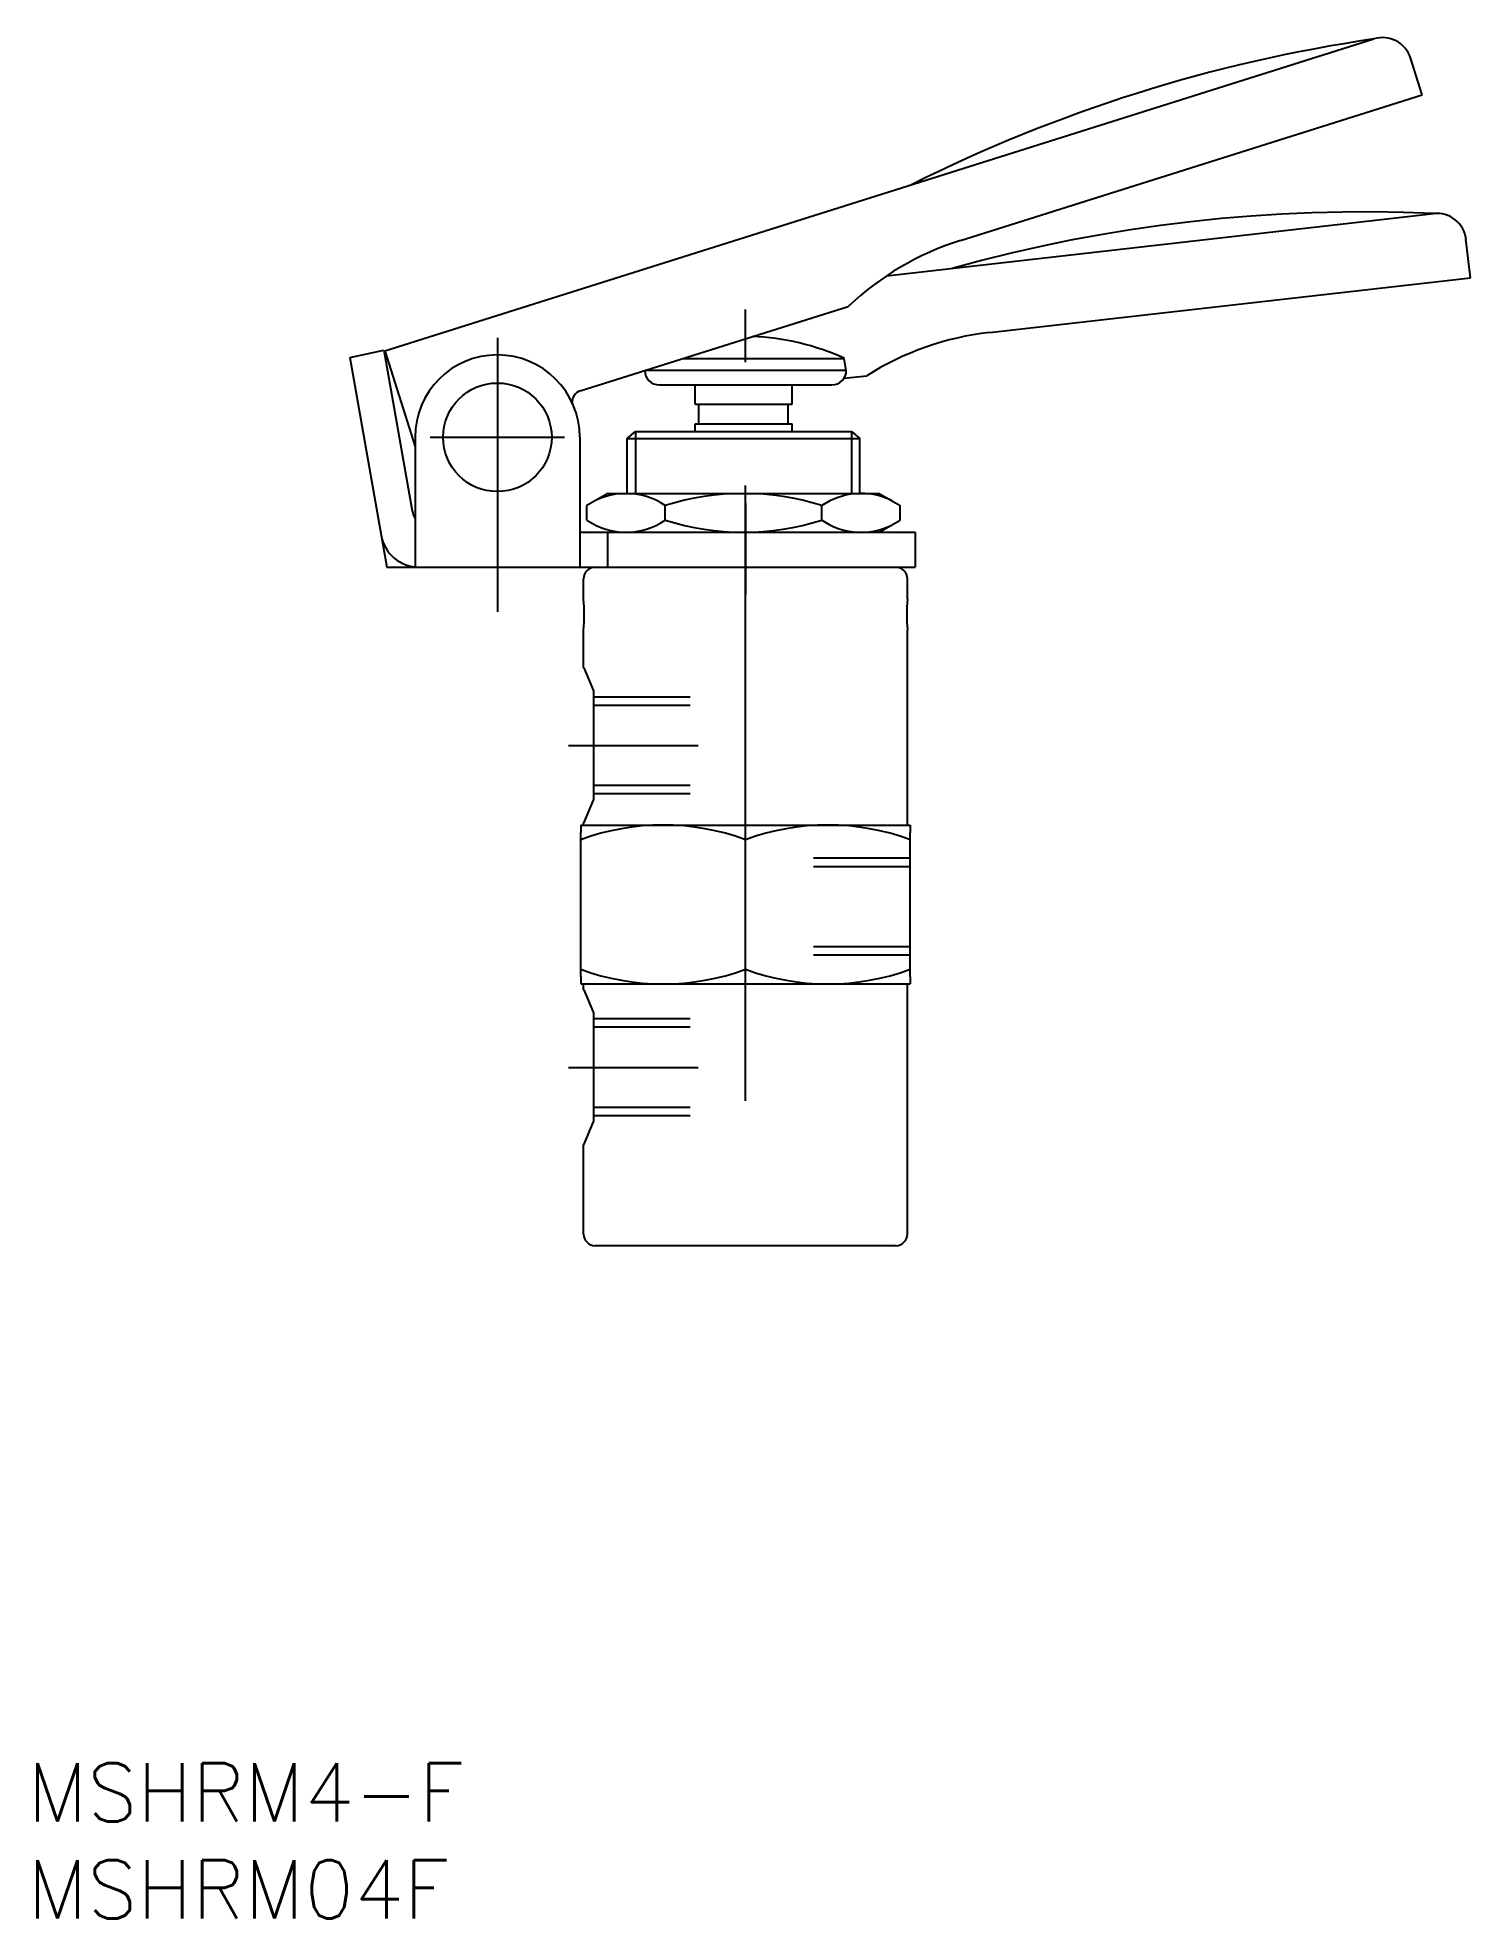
# Model space of a CAD drawing. Extents: x -36.5 to 37.4, y -34.7 to 62.3.
import ezdxf

# ---------------------------------------------------------------- set-up
doc = ezdxf.new("R2010")
doc.units = 0
for name, pattern in [('CENTER', [50.8, 31.75, -6.35, 6.35, -6.35]), ('DASHED', [19.05, 12.7, -6.35]), ('PHANTOM', [63.5, 31.75, -6.35, 6.35, -6.35, 6.35, -6.35])]:
    doc.linetypes.add(name, pattern=pattern)
doc.layers.get('0').update_dxf_attribs({"linetype": 'CONTINUOUS'})
doc.layers.add('CENTER', color=1, linetype='CENTER')
doc.styles.get("Standard").update_dxf_attribs({"font": 'txt.shx', "height": 3, "bigfont": 'bigfont.shx'})

# ---------------------------------------------------------------- blocks, each defined once
blk = doc.blocks.new('*U10')
at = {"color": 7, "linetype": 'CONTINUOUS'}
blk.add_text('MSHRM4-F', height=3, dxfattribs=at).set_placement((-37.033, -29.698))
blk = doc.blocks.new('*U11')
at = {"color": 7, "linetype": 'CONTINUOUS'}
blk.add_text('MSHRM04F', height=3, dxfattribs=at).set_placement((-37.033, -34.698))

msp = doc.modelspace()

# ---------------------------------------------------------------- linework, layer by layer
at = {"color": 7, "linetype": 'CONTINUOUS'}
for p, q in [((-18.61, 46.156), (32.418, 62.245)), ((34.901, 59.358), (34.3, 61.265)), ((11.086, 51.849), (34.901, 59.358)), ((-8.523, 44.094), (5.302, 48.452)), ((-20.419, 45.822), (-18.657, 46.197)), ((-20.419, 45.822), (-18.802, 36.653)), ((-18.657, 46.197), (-17.194, 37.902)), ((-18.61, 46.156), (-17.05, 41.209)), ((-3.202, 45.771), (5.09, 45.771)), ((5.2, 45.15), (5.09, 45.771)), ((5.2, 45.15), (-5.173, 45.15)), ((-4.45, 44.4), (4.45, 44.4)), ((-2.6, 43.4), (-2.6, 44.4)), ((2.4, 43.4), (2.4, 44.4)), ((-2.6, 43.4), (2.4, 43.4)), ((-2.4, 42.4), (-2.4, 43.4)), ((2.2, 42.4), (2.2, 43.4)), ((-6.1, 41.629), (-5.667, 42)), ((-5.667, 42), (5.467, 42)), ((-2.6, 42.4), (2.4, 42.4)), ((-2.6, 42), (-2.6, 42.4)), ((2.4, 42), (2.4, 42.4)), ((5.467, 42), (5.9, 41.629)), ((-17.05, 41.697), (-17.05, 35)), ((-8.55, 41.697), (-8.55, 35)), ((-6.1, 38.8), (-6.1, 41.629)), ((-6.1, 41.629), (5.9, 41.629)), ((5.9, 38.8), (5.9, 41.629)), ((-7.1, 38.8), (-8.183, 38.175)), ((-8.183, 37.425), (-8.183, 38.175)), ((-7.1, 38.8), (6.9, 38.8)), ((-6.1, 38.8), (5.9, 38.8)), ((-4.141, 37.425), (-4.141, 38.175)), ((3.941, 37.425), (3.941, 38.175)), ((6.9, 38.8), (7.983, 38.175)), ((7.983, 37.425), (7.983, 38.175)), ((6.9, 36.8), (7.983, 37.425)), ((-18.802, 36.653), (-18.51, 35)), ((-8.55, 36.8), (8.75, 36.8)), ((-7.118, 36.8), (-7.118, 35)), ((-7.1, 36.8), (6.9, 36.8)), ((8.75, 36.8), (8.75, 35)), ((-18.51, 35), (-17.05, 35)), ((-17.05, 35), (8.75, 35)), ((-7.75, 35), (7.75, 35)), ((-7, 35), (7, 35)), ((-7, 35), (7, 35)), ((-3.5, 35), (3.5, 35)), ((-3.5, 35), (3.5, 35)), ((-8.35, 33.35), (-8.35, 34.4)), ((8.35, 33.35), (8.35, 34.4)), ((-8.35, 29.803), (-8.35, 31.75)), ((8.35, 21.7), (8.35, 31.75)), ((-8.344, 29.803), (-8.35, 29.803)), ((-8.344, 29.803), (-7.845, 28.613)), ((-7.85, 28.613), (-7.85, 22.987)), ((-8.342, 21.8), (-7.845, 22.987)), ((-8.5, 21.7), (-8.5, 21.307)), ((-8.5, 21.7), (8.5, 21.7)), ((-8.35, 21.7), (-8.35, 21.8)), ((-8.35, 21.8), (-8.342, 21.8)), ((8.5, 21.7), (8.5, 21.307)), ((-8.5, 13.893), (-8.5, 21.307)), ((0, 13.893), (0, 21.307)), ((8.5, 13.893), (8.5, 21.307)), ((-8.5, 13.893), (-8.5, 13.5)), ((8.5, 13.893), (8.5, 13.5)), ((-8.5, 13.5), (8.5, 13.5)), ((-8.35, 13.203), (-8.35, 13.5)), ((-8.344, 13.203), (-8.35, 13.203)), ((-8.344, 13.203), (-7.845, 12.013)), ((8.35, 0.6), (8.35, 13.5)), ((-7.85, 12.013), (-7.85, 6.387)), ((-7.845, 12.013), (-7.85, 12.013)), ((-8.344, 5.197), (-7.845, 6.387)), ((-7.845, 6.387), (-7.85, 6.387)), ((-8.35, 0.6), (-8.35, 5.197)), ((-8.344, 5.197), (-8.35, 5.197)), ((7.75, 0), (-7.75, 0))]:
    msp.add_line(p, q, dxfattribs=at)
at = {"color": 3, "linetype": 'PHANTOM'}
for p, q in [((7.274, 50.022), (35.508, 53.239)), ((37.395, 49.932), (37.168, 51.919)), ((12.584, 47.105), (37.395, 49.932)), ((5.078, 44.74), (6.258, 44.874))]:
    msp.add_line(p, q, dxfattribs=at)
at = {"color": 3, "linetype": 'CONTINUOUS'}
for p, q in [((-5.667, 42), (-5.667, 38.805)), ((5.467, 42), (5.467, 38.8))]:
    msp.add_line(p, q, dxfattribs=at)
at = {"color": 3, "linetype": 'DASHED'}
for p, q in [((-2.85, 28.3), (-7.85, 28.3)), ((-2.85, 27.867), (-7.85, 27.867)), ((-2.85, 23.733), (-7.85, 23.733)), ((-2.85, 23.3), (-7.85, 23.3)), ((3.5, 20), (8.5, 20)), ((3.5, 19.567), (8.5, 19.567)), ((3.5, 15.433), (8.5, 15.433)), ((3.5, 15), (8.5, 15)), ((-2.85, 11.7), (-7.85, 11.7)), ((-2.85, 11.267), (-7.85, 11.267)), ((-2.85, 7.133), (-7.85, 7.133)), ((-2.85, 6.7), (-7.85, 6.7))]:
    msp.add_line(p, q, dxfattribs=at)
at = {"color": 7, "linetype": 'CONTINUOUS'}
msp.add_circle((-12.8, 41.697), 2.8, dxfattribs=at)
for centre, radius, start, end in [((43.852, -15.602), 78.683, 98.35556, 116.64444), ((32.869, 60.814), 1.5, 17.5, 107.5), ((15.597, 37.544), 15, 107.5, 133.34193), ((-0.1, 34.4), 12.5, 65.46595, 87.92855), ((-12.8, 41.697), 4.25, 0, 180), ((-4.45, 45.15), 0.75, 180.65975, 270), ((4.45, 45.15), 0.75, 270, 0), ((-8.342, 43.521), 0.6, 107.5, 184.27731), ((-15.881, 38.133), 1.333, 190, 208.77144), ((-6.162, 35.222), 3.578, 55.61575, 124.38425), ((-0.1, 25.425), 13.375, 72.41205, 107.58795), ((5.962, 35.222), 3.578, 64.38425, 124.38425), ((-6.162, 40.378), 3.578, 235.61575, 304.38425), ((-0.1, 50.175), 13.375, 252.41205, 287.58795), ((5.962, 40.378), 3.578, 235.61575, 295.61575), ((-16.832, 37), 2, 190, 270), ((-7.75, 34.4), 0.6, 90, 180), ((7.75, 34.4), 0.6, 0, 90), ((-17.814, 32.55), 9.498, 355.16841, 4.83159), ((17.814, 32.55), 9.498, 175.16841, 184.83159), ((-4.25, 9.406), 12.293, 69.77419, 110.22581), ((4.25, 9.406), 12.293, 69.77419, 110.22581), ((-4.25, 25.794), 12.293, 249.77419, 290.22581), ((4.25, 25.794), 12.293, 249.77419, 290.22581), ((-7.75, 0.6), 0.6, 180, 270), ((7.75, 0.6), 0.6, 270, 0)]:
    msp.add_arc(centre, radius, start, end, dxfattribs=at)
at = {"color": 3, "linetype": 'PHANTOM'}
for centre, radius, start, end in [((31.878, -25.359), 78.683, 87.35556, 105.64444), ((35.678, 51.749), 1.5, 6.5, 96.5), ((14.283, 32.202), 15, 96.5, 122.34193)]:
    msp.add_arc(centre, radius, start, end, dxfattribs=at)
at = {"layer": 'CENTER', "color": 1, "linetype": 'CENTER'}
for p, q in [((0, 7.467), (0, 48.293)), ((-12.8, 46.825), (-12.8, 32.698)), ((-16.267, 41.697), (-9.333, 41.697)), ((0, 38.325), (0, 33.591)), ((0, 38.325), (0, 33.591)), ((-9.138, 25.8), (-3.038, 25.8)), ((-8.942, 25.8), (-2.442, 25.8)), ((-9.138, 9.2), (-3.038, 9.2)), ((-8.942, 9.2), (-2.442, 9.2))]:
    msp.add_line(p, q, dxfattribs=at)

# ---------------------------------------------------------------- block references
at = {"color": 7, "linetype": 'CONTINUOUS'}
for name in ['*U10', '*U11']:
    msp.add_blockref(name, (0, 0), dxfattribs=at)

doc.saveas('drawing.dxf')
